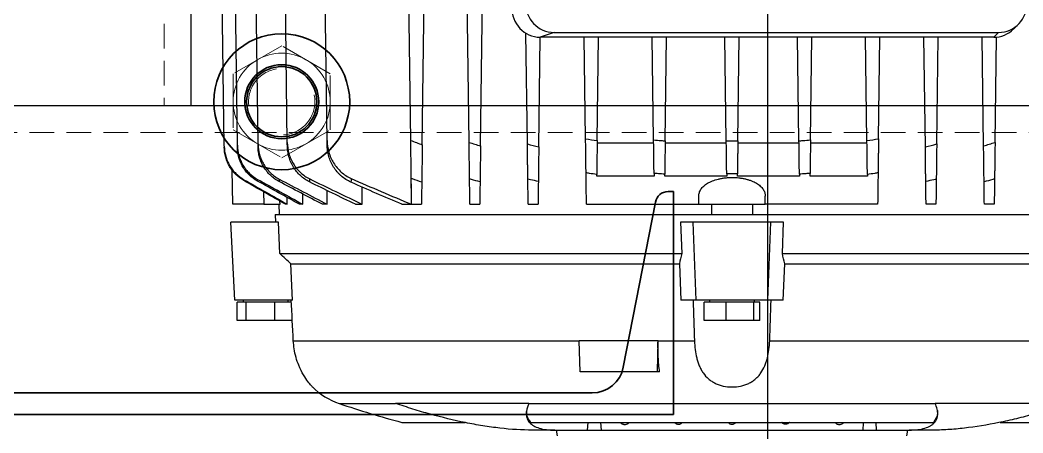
# Model space of a CAD drawing. Header units: millimetres. Extents: x 29178 to 37588, y 1365 to 7305.
# Drawn here: x 29912.8 to 30170.9, y 3072.2 to 3178.5 of the extents above; entities that cross this region are included whole.
import ezdxf

# ---------------------------------------------------------------- set-up
doc = ezdxf.new("R2010")
doc.units = ezdxf.units.MM
doc.linetypes.add('Dashed', pattern=[2, 1, -1])
doc.linetypes.add('HIDDEN', pattern=[9.525, 6.35, -3.175])
for name, color, linetype, lineweight in [('CONTORNO', 7, 'Continuous', 35), ('Oculto (ISO)', 7, 'Dashed', 18), ('TRACEJADA', 3, 'HIDDEN', 20), ('Visível (ISO)', 7, 'Continuous', 35)]:
    doc.layers.add(name, color=color, linetype=linetype, lineweight=lineweight)

# ---------------------------------------------------------------- blocks, each defined once
blk = doc.blocks.new('estrutura')
for p, q in [((-36963.92, 27129.52), (-36963.92, 26965.52)), ((-36815.52, 26989.72), (-36815.52, 26839.72)), ((-35465.52, 26965.52), (-37065.52, 26965.52))]:
    blk.add_line(p, q)
at = {"layer": 'CONTORNO'}
for p, q in [((-36839.65, 26943.42), (-36841.1, 26943.42)), ((-36839.65, 26943.42), (-36839.65, 26886.02)), ((-36852.61, 26898.19), (-36844.34, 26940.75)), ((-37021.9, 26891.61), (-36860.59, 26891.61)), ((-37042.85, 26886.02), (-36839.65, 26886.02))]:
    blk.add_line(p, q, dxfattribs=at)
for centre, radius, start, end in [((-36841.1, 26940.12), 3.3, 90, 169), ((-36860.59, 26899.74), 8.13, 270, 349)]:
    blk.add_arc(centre, radius, start, end, dxfattribs=at)
at = {"layer": 'Oculto (ISO)', "ltscale": 13.959146}
for p, q in [((-36940.52, 26981), (-36953.02, 26973.78)), ((-36928.02, 26973.78), (-36940.52, 26981)), ((-36953.02, 26973.78), (-36953.02, 26959.35)), ((-36928.02, 26959.35), (-36928.02, 26973.78)), ((-36953.02, 26959.35), (-36940.52, 26952.13)), ((-36940.52, 26952.13), (-36928.02, 26959.35))]:
    blk.add_line(p, q, dxfattribs=at)
at = {"layer": 'Oculto (ISO)', "ltscale": 12.950714}
blk.add_circle((-36940.52, 26966.57), 8.53, dxfattribs=at)
at = {"layer": 'Oculto (ISO)', "ltscale": 12.659545}
for start, end in [(60, 120), (120, 180), (0, 60), (180, 240), (300, 0), (240, 300)]:
    blk.add_arc((-36940.52, 26966.57), 12.5, start, end, dxfattribs=at)
at = {"layer": 'TRACEJADA'}
for p, q in [((-36970.78, 27129.52), (-36970.78, 26965.52)), ((-35465.52, 26958.66), (-37065.52, 26958.66))]:
    blk.add_line(p, q, dxfattribs=at)
at = {"layer": 'Visível (ISO)'}
for radius in [17.5, 9.52, 9.03]:
    blk.add_circle((-36940.52, 26966.57), radius, dxfattribs=at)

msp = doc.modelspace()

# ---------------------------------------------------------------- linework, layer by layer
at = {"color": 7, "linetype": 'Continuous'}
for p, q in [((29965.33, 3146.03), (29964.05, 3244.07)), ((29968.7, 3146.28), (29967.42, 3244.07)), ((30028.34, 3147), (30027.07, 3244.07)), ((30031.29, 3146.08), (30032.57, 3244.07)), ((30013.33, 3147.51), (30012.2, 3234.07)), ((30016.29, 3146.39), (30017.44, 3234.07)), ((29981.56, 3147), (29980.51, 3226.54)), ((29991.8, 3147.51), (29990.83, 3221.58)), ((29974.02, 3146.59), (29973.27, 3204.07)), ((30168.49, 3176.19), (30169.72, 3177.43)), ((30043.35, 3146.59), (30042.97, 3175.09)), ((30050.2, 3175.3), (30046.65, 3174.07)), ((30050.2, 3175.3), (30164.63, 3175.3)), ((30163.4, 3174.07), (30164.63, 3175.3)), ((30046.28, 3145.88), (30046.65, 3174.07)), ((30163.4, 3174.07), (30046.65, 3174.07)), ((30058.33, 3147.95), (30057.99, 3174.07)), ((30061.31, 3147.45), (30061.65, 3174.07)), ((30075.83, 3147.64), (30075.49, 3174.07)), ((30078.8, 3147.38), (30079.15, 3174.07)), ((30094.53, 3147.43), (30094.19, 3174.07)), ((30097.5, 3147.43), (30097.85, 3174.07)), ((30113.24, 3147.38), (30112.89, 3174.07)), ((30116.21, 3147.64), (30116.55, 3174.07)), ((30130.73, 3147.45), (30130.39, 3174.07)), ((30133.71, 3147.95), (30134.05, 3174.07)), ((30145.76, 3145.88), (30145.39, 3174.07)), ((30148.69, 3146.59), (30149.05, 3174.07)), ((30160.75, 3146.08), (30160.39, 3174.07)), ((30163.7, 3147), (30164.05, 3174.1)), ((30013.52, 3131.07), (30013.34, 3147.24)), ((30061.3, 3146.86), (30075.84, 3146.86)), ((30078.8, 3146.86), (30094.54, 3146.86)), ((30097.5, 3146.86), (30113.24, 3146.86)), ((30116.2, 3146.86), (30130.74, 3146.86)), ((29967.5, 3131.07), (29967.38, 3139.96)), ((30061.19, 3138.33), (30061.19, 3138.73)), ((30075.94, 3139.03), (30075.95, 3138.33)), ((30078.69, 3138.33), (30078.69, 3138.81)), ((30094.65, 3138.9), (30094.65, 3138.33)), ((30097.39, 3138.33), (30097.39, 3138.9)), ((30113.35, 3138.81), (30113.35, 3138.33)), ((30116.09, 3138.33), (30116.09, 3139.03)), ((30130.85, 3138.73), (30130.85, 3138.33)), ((30075.95, 3138.33), (30061.19, 3138.33)), ((30094.65, 3138.33), (30078.69, 3138.33)), ((30113.35, 3138.33), (30097.39, 3138.33)), ((30130.85, 3138.33), (30116.09, 3138.33)), ((29985.55, 3131.07), (29985.52, 3133.73)), ((29991.84, 3131.07), (29991.79, 3134.62)), ((30000.86, 3131.07), (30000.81, 3135.5)), ((29975.5, 3131.07), (29967.5, 3131.07)), ((29975.5, 3131.07), (29979.68, 3131.07)), ((29979.54, 3128.42), (29979.49, 3131.07)), ((29979.68, 3131.07), (29979.67, 3131.87)), ((29981.56, 3131.07), (29981.09, 3131.07)), ((29981.56, 3131.07), (29981.53, 3132.83)), ((29985.55, 3131.07), (29984.72, 3131.07)), ((29991.84, 3131.07), (29990.6, 3131.07)), ((29999.11, 3131.07), (30000.86, 3131.07)), ((30011.06, 3131.07), (30013.52, 3131.07)), ((30013.55, 3131.07), (30016.09, 3131.07)), ((30028.55, 3131.07), (30031.09, 3131.07)), ((30043.55, 3131.07), (30046.09, 3131.07)), ((30058.55, 3131.07), (30087.5, 3131.07)), ((30087.5, 3131.07), (30087.47, 3133.18)), ((30087.5, 3131.07), (30104.54, 3131.07)), ((30090.71, 3131.07), (30090.7, 3128.42)), ((30101.34, 3128.42), (30101.33, 3131.07)), ((30104.54, 3131.07), (30104.57, 3133.18)), ((30133.49, 3131.07), (30104.54, 3131.07)), ((30148.49, 3131.07), (30145.95, 3131.07)), ((30163.49, 3131.07), (30160.95, 3131.07)), ((29978.41, 3128.42), (29978.52, 3126.42)), ((29978.41, 3128.42), (30213.62, 3128.42)), ((29968.07, 3106.42), (29967.02, 3126.42)), ((29979.27, 3126.42), (29967.02, 3126.42)), ((29979.66, 3118.42), (29979.27, 3126.42)), ((30082.74, 3126.42), (30083.07, 3118.42)), ((30086.02, 3126.42), (30082.74, 3126.42)), ((30086.82, 3106.42), (30086.02, 3126.42)), ((30106.02, 3126.42), (30086.02, 3126.42)), ((30105.22, 3106.42), (30106.02, 3126.42)), ((30109.3, 3126.42), (30106.02, 3126.42)), ((30108.97, 3118.42), (30109.3, 3126.42)), ((29979.66, 3118.42), (30083.07, 3118.42)), ((30108.97, 3118.42), (30212.38, 3118.42)), ((29982.47, 3115.7), (30082.46, 3115.7)), ((29982.91, 3106.42), (29982.47, 3115.7)), ((30082.46, 3115.7), (30082.85, 3106.42)), ((30109.19, 3106.42), (30109.58, 3115.7)), ((30109.58, 3115.7), (30209.57, 3115.7)), ((29982.91, 3106.42), (29968.07, 3106.42)), ((29968.68, 3101.12), (29968.68, 3105.82)), ((29971.01, 3105.82), (29968.68, 3105.82)), ((29970.22, 3106.42), (29970.22, 3105.82)), ((29971.01, 3101.12), (29971.01, 3105.82)), ((29978.35, 3105.82), (29971.01, 3105.82)), ((29978.35, 3101.12), (29978.35, 3105.82)), ((29982.62, 3105.82), (29978.35, 3105.82)), ((29981.82, 3105.82), (29981.82, 3106.42)), ((30086.82, 3106.42), (30082.85, 3106.42)), ((30105.22, 3106.42), (30086.82, 3106.42)), ((30088.88, 3101.12), (30088.88, 3105.82)), ((30094.47, 3105.82), (30088.88, 3105.82)), ((30090.22, 3106.42), (30090.22, 3105.82)), ((30094.47, 3101.12), (30094.47, 3105.82)), ((30101.6, 3105.82), (30094.47, 3105.82)), ((30101.6, 3101.12), (30101.6, 3105.82)), ((30103.15, 3105.82), (30101.6, 3105.82)), ((30101.82, 3105.82), (30101.82, 3106.42)), ((30103.15, 3101.12), (30103.15, 3105.82)), ((30109.19, 3106.42), (30105.22, 3106.42)), ((29971.01, 3101.12), (29968.68, 3101.12)), ((29978.35, 3101.12), (29971.01, 3101.12)), ((29982.85, 3101.12), (29978.35, 3101.12)), ((30094.47, 3101.12), (30088.88, 3101.12)), ((30101.6, 3101.12), (30094.47, 3101.12)), ((30103.15, 3101.12), (30101.6, 3101.12)), ((29983.11, 3095.9), (30056.67, 3095.9)), ((30076.96, 3095.9), (30056.67, 3095.9)), ((30056.93, 3087.9), (30056.67, 3095.9)), ((30076.81, 3087.9), (30076.96, 3095.9)), ((30076.96, 3095.9), (30086.34, 3095.9)), ((30105.7, 3095.9), (30208.93, 3095.9)), ((30076.81, 3087.9), (30056.93, 3087.9)), ((30077.36, 3087.9), (30076.81, 3087.9)), ((30043.76, 3079.79), (30009.44, 3079.79)), ((30043.76, 3079.79), (30148.28, 3079.79)), ((30182.6, 3079.79), (30148.28, 3079.79)), ((30011.02, 3074.92), (30027.33, 3074.92)), ((30044.22, 3074.92), (30147.82, 3074.92)), ((30062.38, 3072.92), (30062.26, 3074.92)), ((30165.03, 3074.92), (30181.02, 3074.92)), ((30050.42, 3072.92), (30044.66, 3072.92)), ((30050.42, 3072.92), (30058.84, 3072.92)), ((30050.76, 3072.92), (30051.02, 3071.47)), ((30058.84, 3072.92), (30062.38, 3072.92)), ((30062.38, 3072.92), (30129.66, 3072.92)), ((30129.66, 3072.92), (30133.2, 3072.92)), ((30133.2, 3072.92), (30141.62, 3072.92)), ((30141.02, 3071.47), (30141.28, 3072.92)), ((30147.38, 3072.92), (30141.62, 3072.92))]:
    msp.add_line(p, q, dxfattribs=at)
at = {"color": 8, "linetype": 'Continuous'}
for p, q in [((29975.46, 3134.27), (29975.5, 3131.07)), ((29994.89, 3079.79), (30009.44, 3079.79)), ((30058.84, 3072.92), (30058.97, 3074.92)), ((30133.2, 3072.92), (30133.07, 3074.92))]:
    msp.add_line(p, q, dxfattribs=at)
at = {"color": 7, "linetype": 'Continuous'}
for centre, radius, start, end in [((30000.67, 3096.84), 18, 225.3063, 251.2474), ((30075.26, 3316.52), 250, 251.2474, 255.1109)]:
    msp.add_arc(centre, radius, start, end, dxfattribs=at)
for centre, major_axis, start_param, end_param in [((30050.43, 3183.42), (-1.82, -7.94), 4.953504, 6.494142), ((30164.4, 3183.42), (1.82, -7.94), 6.072229, 7.612867), ((30046.88, 3182.19), (-1.82, -7.94), 4.953504, 6.494142), ((30163.17, 3182.19), (1.82, -7.94), 6.072229, 6.812389)]:
    msp.add_ellipse(centre, major_axis=major_axis, ratio=0.933198, start_param=start_param, end_param=end_param, dxfattribs=at)
for points, knots in [([(29968.7, 3146.28), (29968.71, 3145.37), (29968.84, 3144.49), (29969.2, 3143.2), (29969.35, 3142.77), (29969.7, 3141.95), (29969.91, 3141.55), (29970.36, 3140.78), (29970.61, 3140.41), (29971.17, 3139.71), (29971.47, 3139.37), (29972.42, 3138.44), (29973.14, 3137.91), (29973.93, 3137.47)], [0, 0, 0, 0, 0.25, 0.25, 0.375, 0.375, 0.5, 0.5, 0.625, 0.625, 0.75, 0.75, 1, 1, 1, 1]), ([(29974.02, 3146.59), (29974.03, 3145.66), (29974.16, 3144.75), (29974.54, 3143.42), (29974.69, 3142.97), (29975.06, 3142.12), (29975.27, 3141.71), (29975.74, 3140.92), (29976, 3140.54), (29976.58, 3139.82), (29976.89, 3139.47), (29977.56, 3138.84), (29977.91, 3138.54), (29978.66, 3138), (29979.06, 3137.75), (29979.47, 3137.54)], [0, 0, 0, 0, 0.25, 0.25, 0.375, 0.375, 0.5, 0.5, 0.625, 0.625, 0.75, 0.75, 0.875, 0.875, 1, 1, 1, 1]), ([(29981.56, 3147), (29981.57, 3146.03), (29981.71, 3145.07), (29982.1, 3143.68), (29982.27, 3143.22), (29982.65, 3142.33), (29982.87, 3141.9), (29983.37, 3141.08), (29983.64, 3140.69), (29984.26, 3139.93), (29984.59, 3139.58), (29985.29, 3138.92), (29985.67, 3138.62), (29986.46, 3138.07), (29986.88, 3137.83), (29987.32, 3137.61)], [0, 0, 0, 0, 0.25, 0.25, 0.375, 0.375, 0.5, 0.5, 0.625, 0.625, 0.75, 0.75, 0.875, 0.875, 1, 1, 1, 1]), ([(29991.8, 3147.51), (29991.81, 3146.48), (29991.96, 3145.48), (29992.38, 3144.01), (29992.56, 3143.52), (29992.97, 3142.59), (29993.2, 3142.14), (29993.74, 3141.28), (29994.03, 3140.86), (29994.69, 3140.07), (29995.05, 3139.71), (29995.81, 3139.03), (29996.21, 3138.73), (29997.06, 3138.17), (29997.52, 3137.92), (29997.99, 3137.71)], [0, 0, 0, 0, 0.25, 0.25, 0.375, 0.375, 0.5, 0.5, 0.625, 0.625, 0.75, 0.75, 0.875, 0.875, 1, 1, 1, 1]), ([(29997.95, 3136.74), (29997.02, 3137.15), (29996.18, 3137.69), (29995.24, 3138.53), (29995.05, 3138.7), (29994.7, 3139.07), (29994.53, 3139.25), (29994.05, 3139.83), (29993.75, 3140.23), (29993.22, 3141.08), (29992.98, 3141.53), (29992.57, 3142.45), (29992.4, 3142.92), (29992.12, 3143.88), (29992.01, 3144.38), (29991.86, 3145.38), (29991.82, 3145.88), (29991.81, 3146.39)], [0, 0, 0, 0, 0.25, 0.25, 0.3125, 0.3125, 0.375, 0.375, 0.5, 0.5, 0.625, 0.625, 0.75, 0.75, 0.875, 0.875, 1, 1, 1, 1]), ([(30013.46, 3137.71), (30013.46, 3138.13), (30013.45, 3138.68), (30013.44, 3139.53), (30013.44, 3139.71), (30013.43, 3140.08), (30013.43, 3140.27), (30013.42, 3140.85), (30013.42, 3141.26), (30013.4, 3142.13), (30013.4, 3142.59), (30013.39, 3143.52), (30013.38, 3144), (30013.37, 3144.97), (30013.36, 3145.47), (30013.35, 3146.49), (30013.34, 3147), (30013.33, 3147.51)], [0, 0, 0, 0, 0.25, 0.25, 0.3125, 0.3125, 0.375, 0.375, 0.5, 0.5, 0.625, 0.625, 0.75, 0.75, 0.875, 0.875, 1, 1, 1, 1]), ([(30016.29, 3146.39), (30016.28, 3145.38), (30016.26, 3144.38), (30016.25, 3142.93), (30016.24, 3142.45), (30016.23, 3141.54), (30016.22, 3141.09), (30016.21, 3140.24), (30016.21, 3139.84), (30016.2, 3139.06), (30016.19, 3138.7), (30016.18, 3138.04), (30016.18, 3137.74), (30016.17, 3137.19), (30016.17, 3136.94), (30016.16, 3136.74)], [0, 0, 0, 0, 0.25, 0.25, 0.375, 0.375, 0.5, 0.5, 0.625, 0.625, 0.75, 0.75, 0.875, 0.875, 1, 1, 1, 1]), ([(30028.46, 3137.61), (30028.46, 3138.04), (30028.45, 3138.59), (30028.44, 3139.57), (30028.43, 3139.93), (30028.42, 3140.68), (30028.42, 3141.07), (30028.41, 3141.9), (30028.4, 3142.33), (30028.39, 3143.22), (30028.38, 3143.67), (30028.37, 3144.6), (30028.37, 3145.07), (30028.35, 3146.03), (30028.35, 3146.51), (30028.34, 3147)], [0, 0, 0, 0, 0.25, 0.25, 0.375, 0.375, 0.5, 0.5, 0.625, 0.625, 0.75, 0.75, 0.875, 0.875, 1, 1, 1, 1]), ([(30043.46, 3137.54), (30043.46, 3137.97), (30043.45, 3138.51), (30043.44, 3139.47), (30043.43, 3139.81), (30043.43, 3140.54), (30043.42, 3140.92), (30043.41, 3141.71), (30043.4, 3142.12), (30043.39, 3142.98), (30043.39, 3143.41), (30043.38, 3144.3), (30043.37, 3144.75), (30043.36, 3145.66), (30043.35, 3146.13), (30043.35, 3146.59)], [0, 0, 0, 0, 0.25, 0.25, 0.375, 0.375, 0.5, 0.5, 0.625, 0.625, 0.75, 0.75, 0.875, 0.875, 1, 1, 1, 1]), ([(30058.44, 3139.16), (30058.44, 3139.59), (30058.43, 3140.12), (30058.42, 3141.06), (30058.41, 3141.4), (30058.4, 3142.1), (30058.4, 3142.47), (30058.39, 3143.23), (30058.38, 3143.63), (30058.37, 3144.46), (30058.37, 3144.88), (30058.36, 3145.73), (30058.35, 3146.17), (30058.34, 3147.05), (30058.33, 3147.5), (30058.33, 3147.95)], [0, 0, 0, 0, 0.25, 0.25, 0.375, 0.375, 0.5, 0.5, 0.625, 0.625, 0.75, 0.75, 0.875, 0.875, 1, 1, 1, 1]), ([(30061.31, 3147.45), (30061.29, 3146.56), (30061.28, 3145.68), (30061.27, 3144.4), (30061.26, 3143.98), (30061.25, 3143.16), (30061.24, 3142.77), (30061.23, 3142.01), (30061.23, 3141.65), (30061.22, 3140.94), (30061.22, 3140.61), (30061.2, 3139.69), (30061.2, 3139.16), (30061.19, 3138.73)], [0, 0, 0, 0, 0.25, 0.25, 0.375, 0.375, 0.5, 0.5, 0.625, 0.625, 0.75, 0.75, 1, 1, 1, 1]), ([(30075.94, 3139.03), (30075.94, 3139.47), (30075.93, 3139.99), (30075.92, 3140.91), (30075.92, 3141.24), (30075.91, 3141.93), (30075.9, 3142.29), (30075.89, 3143.04), (30075.89, 3143.43), (30075.88, 3144.24), (30075.87, 3144.65), (30075.85, 3145.91), (30075.84, 3146.76), (30075.83, 3147.64)], [0, 0, 0, 0, 0.25, 0.25, 0.375, 0.375, 0.5, 0.5, 0.625, 0.625, 0.75, 0.75, 1, 1, 1, 1]), ([(30075.83, 3147.64), (30076.48, 3147.58), (30077.13, 3147.52), (30077.78, 3147.47), (30078.12, 3147.44), (30078.46, 3147.41), (30078.8, 3147.38)], [0, 0, 0, 0, 0.001958323, 0.001958323, 0.001958323, 0.002983273, 0.002983273, 0.002983273, 0.002983273]), ([(30078.8, 3147.38), (30078.79, 3146.51), (30078.78, 3145.65), (30078.77, 3144.4), (30078.76, 3143.98), (30078.75, 3143.18), (30078.74, 3142.8), (30078.73, 3142.05), (30078.73, 3141.7), (30078.72, 3141.01), (30078.72, 3140.68), (30078.7, 3139.77), (30078.7, 3139.25), (30078.69, 3138.81)], [0, 0, 0, 0, 0.25, 0.25, 0.375, 0.375, 0.5, 0.5, 0.625, 0.625, 0.75, 0.75, 1, 1, 1, 1]), ([(30094.53, 3147.43), (30095.03, 3147.43), (30095.52, 3147.42), (30096.02, 3147.42), (30096.51, 3147.42), (30097.01, 3147.43), (30097.5, 3147.43)], [0, 0, 0, 0, 0.001484963, 0.001484963, 0.001484963, 0.002969927, 0.002969927, 0.002969927, 0.002969927]), ([(30094.65, 3138.9), (30094.64, 3139.33), (30094.63, 3139.86), (30094.62, 3140.77), (30094.62, 3141.1), (30094.61, 3141.78), (30094.6, 3142.14), (30094.59, 3142.88), (30094.59, 3143.26), (30094.58, 3144.06), (30094.57, 3144.47), (30094.56, 3145.71), (30094.55, 3146.56), (30094.53, 3147.43)], [0, 0, 0, 0, 0.25, 0.25, 0.375, 0.375, 0.5, 0.5, 0.625, 0.625, 0.75, 0.75, 1, 1, 1, 1]), ([(30097.5, 3147.43), (30097.49, 3146.56), (30097.48, 3145.71), (30097.47, 3144.46), (30097.46, 3144.05), (30097.45, 3143.26), (30097.45, 3142.87), (30097.44, 3142.13), (30097.43, 3141.78), (30097.42, 3141.09), (30097.42, 3140.76), (30097.41, 3139.86), (30097.4, 3139.33), (30097.39, 3138.9)], [0, 0, 0, 0, 0.25, 0.25, 0.375, 0.375, 0.5, 0.5, 0.625, 0.625, 0.75, 0.75, 1, 1, 1, 1]), ([(30113.24, 3147.38), (30113.58, 3147.41), (30113.92, 3147.44), (30114.26, 3147.47), (30114.91, 3147.52), (30115.56, 3147.58), (30116.21, 3147.64)], [0, 0, 0, 0, 0.001024958, 0.001024958, 0.001024958, 0.002983294, 0.002983294, 0.002983294, 0.002983294]), ([(30113.35, 3138.81), (30113.34, 3139.25), (30113.34, 3139.77), (30113.32, 3140.68), (30113.32, 3141.01), (30113.31, 3141.7), (30113.31, 3142.06), (30113.3, 3142.8), (30113.29, 3143.19), (30113.28, 3143.99), (30113.27, 3144.41), (30113.26, 3145.65), (30113.25, 3146.51), (30113.24, 3147.38)], [0, 0, 0, 0, 0.25, 0.25, 0.375, 0.375, 0.5, 0.5, 0.625, 0.625, 0.75, 0.75, 1, 1, 1, 1]), ([(30116.21, 3147.64), (30116.2, 3146.76), (30116.18, 3145.9), (30116.17, 3144.65), (30116.16, 3144.23), (30116.15, 3143.42), (30116.15, 3143.04), (30116.14, 3142.29), (30116.13, 3141.93), (30116.12, 3141.24), (30116.12, 3140.91), (30116.11, 3139.99), (30116.1, 3139.47), (30116.09, 3139.03)], [0, 0, 0, 0, 0.25, 0.25, 0.375, 0.375, 0.5, 0.5, 0.625, 0.625, 0.75, 0.75, 1, 1, 1, 1]), ([(30130.85, 3138.73), (30130.84, 3139.16), (30130.84, 3139.69), (30130.82, 3140.62), (30130.82, 3140.95), (30130.81, 3141.65), (30130.81, 3142.01), (30130.8, 3142.77), (30130.79, 3143.16), (30130.78, 3143.98), (30130.77, 3144.4), (30130.76, 3145.25), (30130.76, 3145.68), (30130.75, 3146.56), (30130.74, 3147.01), (30130.73, 3147.45)], [0, 0, 0, 0, 0.25, 0.25, 0.375, 0.375, 0.5, 0.5, 0.625, 0.625, 0.75, 0.75, 0.875, 0.875, 1, 1, 1, 1]), ([(30133.71, 3147.95), (30133.7, 3147.05), (30133.69, 3146.17), (30133.67, 3144.88), (30133.67, 3144.45), (30133.65, 3143.63), (30133.65, 3143.23), (30133.64, 3142.47), (30133.63, 3142.1), (30133.63, 3141.39), (30133.62, 3141.06), (30133.61, 3140.13), (30133.6, 3139.59), (30133.6, 3139.16)], [0, 0, 0, 0, 0.25, 0.25, 0.375, 0.375, 0.5, 0.5, 0.625, 0.625, 0.75, 0.75, 1, 1, 1, 1]), ([(30148.69, 3146.59), (30148.68, 3145.66), (30148.67, 3144.75), (30148.65, 3143.42), (30148.65, 3142.97), (30148.64, 3142.12), (30148.63, 3141.71), (30148.62, 3140.92), (30148.61, 3140.54), (30148.61, 3139.82), (30148.6, 3139.47), (30148.59, 3138.84), (30148.59, 3138.54), (30148.58, 3138), (30148.58, 3137.75), (30148.58, 3137.54)], [0, 0, 0, 0, 0.25, 0.25, 0.375, 0.375, 0.5, 0.5, 0.625, 0.625, 0.75, 0.75, 0.875, 0.875, 1, 1, 1, 1]), ([(30163.7, 3147), (30163.69, 3146.03), (30163.67, 3145.07), (30163.66, 3143.68), (30163.65, 3143.22), (30163.64, 3142.33), (30163.63, 3141.9), (30163.62, 3141.08), (30163.62, 3140.69), (30163.61, 3139.93), (30163.6, 3139.58), (30163.59, 3138.92), (30163.59, 3138.62), (30163.58, 3138.07), (30163.58, 3137.83), (30163.58, 3137.61)], [0, 0, 0, 0, 0.25, 0.25, 0.375, 0.375, 0.5, 0.5, 0.625, 0.625, 0.75, 0.75, 0.875, 0.875, 1, 1, 1, 1]), ([(29965.33, 3146.03), (29965.34, 3145.15), (29965.47, 3144.29), (29965.82, 3143.03), (29965.96, 3142.61), (29966.31, 3141.8), (29966.5, 3141.41), (29966.94, 3140.66), (29967.19, 3140.3), (29967.73, 3139.61), (29968.02, 3139.28), (29968.95, 3138.36), (29969.64, 3137.84), (29970.41, 3137.4)], [0, 0, 0, 0, 0.25, 0.25, 0.375, 0.375, 0.5, 0.5, 0.625, 0.625, 0.75, 0.75, 1, 1, 1, 1]), ([(29970.4, 3137.15), (29969.63, 3137.58), (29968.94, 3138.11), (29968.01, 3139.02), (29967.72, 3139.35), (29967.18, 3140.04), (29966.94, 3140.4), (29966.5, 3141.15), (29966.31, 3141.53), (29965.96, 3142.34), (29965.82, 3142.75), (29965.47, 3144.01), (29965.35, 3144.86), (29965.33, 3145.74)], [0, 0, 0, 0, 0.25, 0.25, 0.375, 0.375, 0.5, 0.5, 0.625, 0.625, 0.75, 0.75, 1, 1, 1, 1]), ([(29973.9, 3137.04), (29973.12, 3137.47), (29972.41, 3138), (29971.46, 3138.93), (29971.16, 3139.26), (29970.61, 3139.96), (29970.36, 3140.32), (29969.91, 3141.08), (29969.71, 3141.48), (29969.36, 3142.3), (29969.21, 3142.72), (29968.97, 3143.57), (29968.88, 3144), (29968.75, 3144.88), (29968.72, 3145.32), (29968.71, 3145.77)], [0, 0, 0, 0, 0.25, 0.25, 0.375, 0.375, 0.5, 0.5, 0.625, 0.625, 0.75, 0.75, 0.875, 0.875, 1, 1, 1, 1]), ([(29979.44, 3136.92), (29978.62, 3137.36), (29977.88, 3137.89), (29976.89, 3138.84), (29976.57, 3139.18), (29976, 3139.89), (29975.74, 3140.27), (29975.28, 3141.05), (29975.07, 3141.46), (29974.7, 3142.3), (29974.55, 3142.73), (29974.3, 3143.61), (29974.2, 3144.06), (29974.07, 3144.96), (29974.04, 3145.42), (29974.03, 3145.88)], [0, 0, 0, 0, 0.25, 0.25, 0.375, 0.375, 0.5, 0.5, 0.625, 0.625, 0.75, 0.75, 0.875, 0.875, 1, 1, 1, 1]), ([(29987.28, 3136.82), (29986.42, 3137.24), (29985.64, 3137.78), (29984.59, 3138.76), (29984.25, 3139.11), (29983.65, 3139.84), (29983.38, 3140.23), (29983, 3140.84), (29982.89, 3141.05), (29982.67, 3141.47), (29982.56, 3141.69), (29982.27, 3142.35), (29982.11, 3142.8), (29981.85, 3143.71), (29981.75, 3144.17), (29981.61, 3145.12), (29981.57, 3145.6), (29981.57, 3146.08)], [0, 0, 0, 0, 0.25, 0.25, 0.375, 0.375, 0.5, 0.5, 0.5625, 0.5625, 0.625, 0.625, 0.75, 0.75, 0.875, 0.875, 1, 1, 1, 1]), ([(30031.29, 3146.08), (30031.27, 3145.12), (30031.26, 3144.18), (30031.24, 3142.8), (30031.24, 3142.35), (30031.23, 3141.47), (30031.22, 3141.05), (30031.21, 3140.24), (30031.21, 3139.85), (30031.2, 3139.11), (30031.19, 3138.76), (30031.18, 3138.11), (30031.18, 3137.82), (30031.17, 3137.28), (30031.17, 3137.03), (30031.17, 3136.82)], [0, 0, 0, 0, 0.25, 0.25, 0.375, 0.375, 0.5, 0.5, 0.625, 0.625, 0.75, 0.75, 0.875, 0.875, 1, 1, 1, 1]), ([(30046.28, 3145.88), (30046.27, 3144.96), (30046.26, 3144.06), (30046.24, 3142.74), (30046.24, 3142.3), (30046.23, 3141.46), (30046.22, 3141.05), (30046.21, 3140.27), (30046.21, 3139.9), (30046.2, 3139.18), (30046.19, 3138.84), (30046.18, 3138.21), (30046.18, 3137.92), (30046.17, 3137.39), (30046.17, 3137.14), (30046.17, 3136.92)], [0, 0, 0, 0, 0.25, 0.25, 0.375, 0.375, 0.5, 0.5, 0.625, 0.625, 0.75, 0.75, 0.875, 0.875, 1, 1, 1, 1]), ([(30145.87, 3136.92), (30145.87, 3137.36), (30145.86, 3137.89), (30145.85, 3138.84), (30145.84, 3139.18), (30145.83, 3139.89), (30145.83, 3140.27), (30145.82, 3141.05), (30145.81, 3141.46), (30145.8, 3142.3), (30145.8, 3142.73), (30145.78, 3143.61), (30145.78, 3144.06), (30145.77, 3144.96), (30145.76, 3145.42), (30145.76, 3145.88)], [0, 0, 0, 0, 0.25, 0.25, 0.375, 0.375, 0.5, 0.5, 0.625, 0.625, 0.75, 0.75, 0.875, 0.875, 1, 1, 1, 1]), ([(30160.87, 3136.82), (30160.87, 3137.24), (30160.86, 3137.78), (30160.85, 3138.76), (30160.84, 3139.11), (30160.83, 3139.84), (30160.83, 3140.23), (30160.82, 3140.84), (30160.82, 3141.05), (30160.81, 3141.47), (30160.81, 3141.69), (30160.8, 3142.35), (30160.8, 3142.8), (30160.78, 3143.71), (30160.78, 3144.17), (30160.77, 3145.12), (30160.76, 3145.6), (30160.75, 3146.08)], [0, 0, 0, 0, 0.25, 0.25, 0.375, 0.375, 0.5, 0.5, 0.5625, 0.5625, 0.625, 0.625, 0.75, 0.75, 0.875, 0.875, 1, 1, 1, 1]), ([(30061.19, 3138.73), (30060.57, 3138.82), (30059.94, 3138.92), (30059.32, 3139.02), (30059.03, 3139.06), (30058.73, 3139.11), (30058.44, 3139.16)], [0, 0, 0, 0, 0.001896294, 0.001896294, 0.001896294, 0.002780964, 0.002780964, 0.002780964, 0.002780964]), ([(30078.69, 3138.81), (30078.15, 3138.85), (30077.6, 3138.89), (30077.05, 3138.94), (30076.68, 3138.97), (30076.31, 3139), (30075.94, 3139.03)], [0, 0, 0, 0, 0.001642097, 0.001642097, 0.001642097, 0.002756049, 0.002756049, 0.002756049, 0.002756049]), ([(30097.39, 3138.9), (30096.94, 3138.9), (30096.48, 3138.9), (30096.02, 3138.9), (30095.56, 3138.9), (30095.1, 3138.9), (30094.65, 3138.9)], [0, 0, 0, 0, 0.001373291, 0.001373291, 0.001373291, 0.002746582, 0.002746582, 0.002746582, 0.002746582]), ([(30116.09, 3139.03), (30115.72, 3139), (30115.35, 3138.97), (30114.98, 3138.94), (30114.44, 3138.89), (30113.89, 3138.85), (30113.35, 3138.81)], [0, 0, 0, 0, 0.001113955, 0.001113955, 0.001113955, 0.002756058, 0.002756058, 0.002756058, 0.002756058]), ([(30133.6, 3139.16), (30133.31, 3139.11), (30133.01, 3139.06), (30132.72, 3139.02), (30132.1, 3138.92), (30131.47, 3138.82), (30130.85, 3138.73)], [0, 0, 0, 0, 0.000884675, 0.000884675, 0.000884675, 0.002780978, 0.002780978, 0.002780978, 0.002780978]), ([(29970.41, 3137.4), (29970.41, 3137.37), (29970.41, 3137.33), (29970.4, 3137.3), (29970.4, 3137.25), (29970.4, 3137.2), (29970.4, 3137.15)], [0, 0, 0, 0, 0.001051605, 0.001051605, 0.001051605, 0.002715777, 0.002715777, 0.002715777, 0.002715777]), ([(29973.93, 3137.47), (29973.92, 3137.42), (29973.92, 3137.38), (29973.92, 3137.33), (29973.91, 3137.23), (29973.91, 3137.13), (29973.9, 3137.04)], [0, 0, 0, 0, 0.000850799, 0.000850799, 0.000850799, 0.00273771, 0.00273771, 0.00273771, 0.00273771]), ([(29979.47, 3137.54), (29979.47, 3137.49), (29979.46, 3137.44), (29979.46, 3137.39), (29979.45, 3137.23), (29979.44, 3137.08), (29979.44, 3136.92)], [0, 0, 0, 0, 0.000665229, 0.000665229, 0.000665229, 0.002771269, 0.002771269, 0.002771269, 0.002771269]), ([(29987.32, 3137.61), (29987.32, 3137.56), (29987.32, 3137.51), (29987.31, 3137.47), (29987.3, 3137.25), (29987.29, 3137.03), (29987.28, 3136.82)], [0, 0, 0, 0, 0.00050301, 0.00050301, 0.00050301, 0.002816691, 0.002816691, 0.002816691, 0.002816691]), ([(29997.99, 3137.71), (29997.99, 3137.67), (29997.99, 3137.63), (29997.98, 3137.58), (29997.97, 3137.3), (29997.96, 3137.02), (29997.95, 3136.74)], [0, 0, 0, 0, 0.000378543, 0.000378543, 0.000378543, 0.002874377, 0.002874377, 0.002874377, 0.002874377]), ([(30016.16, 3136.74), (30015.38, 3137.02), (30014.6, 3137.3), (30013.82, 3137.58), (30013.7, 3137.63), (30013.58, 3137.67), (30013.46, 3137.71)], [0, 0, 0, 0, 0.002495824, 0.002495824, 0.002495824, 0.002874365, 0.002874365, 0.002874365, 0.002874365]), ([(30031.17, 3136.82), (30030.42, 3137.03), (30029.68, 3137.25), (30028.95, 3137.47), (30028.78, 3137.51), (30028.62, 3137.56), (30028.46, 3137.61)], [0, 0, 0, 0, 0.002313669, 0.002313669, 0.002313669, 0.002816675, 0.002816675, 0.002816675, 0.002816675]), ([(30046.17, 3136.92), (30045.48, 3137.08), (30044.8, 3137.23), (30044.11, 3137.39), (30043.9, 3137.44), (30043.68, 3137.49), (30043.46, 3137.54)], [0, 0, 0, 0, 0.002106027, 0.002106027, 0.002106027, 0.002771251, 0.002771251, 0.002771251, 0.002771251]), ([(30087.47, 3133.18), (30087.47, 3133.48), (30087.51, 3133.78), (30087.69, 3134.36), (30087.83, 3134.65), (30088.11, 3135.07), (30088.22, 3135.21), (30088.46, 3135.48), (30088.59, 3135.61), (30089.02, 3136), (30089.34, 3136.24), (30090.1, 3136.69), (30090.53, 3136.9), (30091.45, 3137.27), (30091.95, 3137.43), (30092.76, 3137.63), (30093.04, 3137.69), (30093.61, 3137.79), (30093.89, 3137.83), (30094.48, 3137.9), (30094.77, 3137.93), (30095.37, 3137.96), (30095.68, 3137.97), (30096.59, 3137.97), (30097.19, 3137.94), (30098.07, 3137.84), (30098.37, 3137.8), (30098.94, 3137.7), (30099.21, 3137.64), (30099.75, 3137.51), (30100.01, 3137.44), (30100.52, 3137.28), (30100.77, 3137.2), (30101.47, 3136.92), (30101.9, 3136.71), (30102.47, 3136.37), (30102.66, 3136.26), (30102.99, 3136.01), (30103.15, 3135.89), (30103.43, 3135.63), (30103.57, 3135.5), (30103.8, 3135.22), (30103.91, 3135.09), (30104.2, 3134.66), (30104.34, 3134.37), (30104.53, 3133.78), (30104.57, 3133.48), (30104.57, 3133.18)], [0, 0, 0, 0, 0.0625, 0.0625, 0.125, 0.125, 0.15625, 0.15625, 0.1875, 0.1875, 0.25, 0.25, 0.3125, 0.3125, 0.375, 0.375, 0.40625, 0.40625, 0.4375, 0.4375, 0.46875, 0.46875, 0.5, 0.5, 0.5625, 0.5625, 0.59375, 0.59375, 0.625, 0.625, 0.65625, 0.65625, 0.6875, 0.6875, 0.75, 0.75, 0.78125, 0.78125, 0.8125, 0.8125, 0.84375, 0.84375, 0.875, 0.875, 0.9375, 0.9375, 1, 1, 1, 1]), ([(30148.58, 3137.54), (30148.36, 3137.49), (30148.14, 3137.44), (30147.93, 3137.39), (30147.24, 3137.23), (30146.56, 3137.08), (30145.87, 3136.92)], [0, 0, 0, 0, 0.000665229, 0.000665229, 0.000665229, 0.002771269, 0.002771269, 0.002771269, 0.002771269]), ([(30163.58, 3137.61), (30163.42, 3137.56), (30163.25, 3137.51), (30163.09, 3137.47), (30162.35, 3137.25), (30161.61, 3137.03), (30160.87, 3136.82)], [0, 0, 0, 0, 0.00050301, 0.00050301, 0.00050301, 0.002816691, 0.002816691, 0.002816691, 0.002816691]), ([(29988.01, 3084.04), (29988.02, 3084.04), (29988.12, 3083.92), (29987.75, 3084.33), (29986.93, 3085.31), (29985.69, 3087.11), (29984.57, 3089.31), (29983.77, 3091.64), (29983.28, 3093.77), (29983.17, 3095.22), (29983.11, 3095.9)], [0, 0, 0, 0, 0.002673, 0.153761, 0.304704, 0.460895, 0.633806, 0.758563, 0.886915, 1, 1, 1, 1]), ([(30077.36, 3087.9), (30077.21, 3089.12), (30077.1, 3090.41), (30077, 3092.41), (30076.98, 3093.1), (30076.95, 3094.49), (30076.95, 3095.19), (30076.96, 3095.9)], [0, 0, 0, 0, 0.5, 0.5, 0.75, 0.75, 1, 1, 1, 1]), ([(30086.34, 3095.9), (30086.37, 3095.14), (30086.43, 3094.4), (30086.62, 3092.93), (30086.75, 3092.22), (30087.01, 3091.16), (30087.11, 3090.81), (30087.34, 3090.13), (30087.46, 3089.8), (30087.73, 3089.16), (30087.88, 3088.84), (30088.21, 3088.23), (30088.39, 3087.94), (30088.98, 3087.09), (30089.43, 3086.58), (30090.22, 3085.9), (30090.5, 3085.69), (30091.08, 3085.31), (30091.39, 3085.13), (30092.02, 3084.83), (30092.35, 3084.69), (30093.04, 3084.45), (30093.4, 3084.35), (30094.49, 3084.12), (30095.23, 3084.04), (30096.75, 3084.03), (30097.5, 3084.11), (30098.59, 3084.34), (30098.95, 3084.44), (30099.64, 3084.67), (30099.98, 3084.81), (30100.62, 3085.12), (30100.93, 3085.29), (30101.52, 3085.67), (30101.8, 3085.88), (30102.32, 3086.33), (30102.56, 3086.57), (30103.02, 3087.08), (30103.24, 3087.35), (30103.83, 3088.2), (30104.16, 3088.81), (30104.58, 3089.78), (30104.7, 3090.12), (30104.92, 3090.8), (30105.02, 3091.14), (30105.29, 3092.19), (30105.42, 3092.91), (30105.61, 3094.39), (30105.67, 3095.14), (30105.7, 3095.9)], [0, 0, 0, 0, 0.0625, 0.0625, 0.125, 0.125, 0.15625, 0.15625, 0.1875, 0.1875, 0.21875, 0.21875, 0.25, 0.25, 0.3125, 0.3125, 0.34375, 0.34375, 0.375, 0.375, 0.40625, 0.40625, 0.4375, 0.4375, 0.5, 0.5, 0.5625, 0.5625, 0.59375, 0.59375, 0.625, 0.625, 0.65625, 0.65625, 0.6875, 0.6875, 0.71875, 0.71875, 0.75, 0.75, 0.8125, 0.8125, 0.84375, 0.84375, 0.875, 0.875, 0.9375, 0.9375, 1, 1, 1, 1]), ([(30044.66, 3072.92), (30041.96, 3072.92), (30039.17, 3073.09), (30034.83, 3073.59), (30033.36, 3073.79), (30031.12, 3074.15), (30030.37, 3074.28), (30028.88, 3074.55), (30028.13, 3074.7), (30024.38, 3075.46), (30021.38, 3076.19), (30017.62, 3077.23), (30016.86, 3077.44), (30015.36, 3077.89), (30014.61, 3078.11), (30012.38, 3078.81), (30010.9, 3079.29), (30009.44, 3079.79)], [0, 0, 0, 0, 0.25, 0.25, 0.375, 0.375, 0.4375, 0.4375, 0.5, 0.5, 0.75, 0.75, 0.8125, 0.8125, 0.875, 0.875, 1, 1, 1, 1]), ([(30043.76, 3079.79), (30043.29, 3078.79), (30043.06, 3077.86), (30043.1, 3076.62), (30043.18, 3076.23), (30043.39, 3075.68), (30043.48, 3075.5), (30043.69, 3075.16), (30043.81, 3075), (30044.5, 3074.23), (30045.32, 3073.76), (30046.93, 3073.26), (30047.54, 3073.13), (30048.54, 3073), (30048.9, 3072.97), (30049.64, 3072.93), (30050.02, 3072.92), (30050.42, 3072.92)], [0, 0, 0, 0, 0.25, 0.25, 0.375, 0.375, 0.4375, 0.4375, 0.5, 0.5, 0.75, 0.75, 0.875, 0.875, 0.9375, 0.9375, 1, 1, 1, 1]), ([(30141.62, 3072.92), (30143.22, 3072.92), (30144.55, 3073.09), (30146.17, 3073.59), (30146.65, 3073.79), (30147.26, 3074.15), (30147.45, 3074.28), (30147.8, 3074.55), (30147.95, 3074.7), (30148.64, 3075.46), (30148.92, 3076.19), (30148.96, 3077.23), (30148.95, 3077.44), (30148.9, 3077.89), (30148.86, 3078.11), (30148.69, 3078.81), (30148.52, 3079.29), (30148.28, 3079.79)], [0, 0, 0, 0, 0.25, 0.25, 0.375, 0.375, 0.4375, 0.4375, 0.5, 0.5, 0.75, 0.75, 0.8125, 0.8125, 0.875, 0.875, 1, 1, 1, 1]), ([(30182.6, 3079.79), (30179.66, 3078.79), (30176.7, 3077.86), (30172.22, 3076.62), (30170.72, 3076.23), (30168.45, 3075.68), (30167.7, 3075.5), (30166.18, 3075.16), (30165.42, 3075), (30161.64, 3074.23), (30158.69, 3073.76), (30154.36, 3073.26), (30152.94, 3073.13), (30150.82, 3073), (30150.12, 3072.97), (30148.74, 3072.93), (30148.05, 3072.92), (30147.38, 3072.92)], [0, 0, 0, 0, 0.25, 0.25, 0.375, 0.375, 0.4375, 0.4375, 0.5, 0.5, 0.75, 0.75, 0.875, 0.875, 0.9375, 0.9375, 1, 1, 1, 1]), ([(30044.22, 3074.92), (30043.95, 3075.3), (30043.4, 3076.07), (30043.09, 3077.09), (30043.16, 3077.73), (30043.19, 3077.96)], [0, 0, 0, 0, 0.388727, 0.78029, 1, 1, 1, 1]), ([(30148.85, 3077.96), (30148.88, 3077.75), (30148.96, 3077.13), (30148.66, 3076.11), (30148.1, 3075.31), (30147.82, 3074.92)], [0, 0, 0, 0, 0.196088, 0.596499, 1, 1, 1, 1]), ([(30067.29, 3074.92), (30067.36, 3074.83), (30067.52, 3074.63), (30067.86, 3074.46), (30068.23, 3074.36), (30068.65, 3074.36), (30069.06, 3074.49), (30069.38, 3074.69), (30069.51, 3074.85), (30069.57, 3074.92)], [0, 0, 0, 0, 0.129549, 0.293387, 0.413371, 0.565356, 0.770684, 0.893914, 1, 1, 1, 1]), ([(30081.26, 3074.92), (30081.28, 3074.88), (30081.36, 3074.74), (30081.61, 3074.56), (30081.97, 3074.42), (30082.37, 3074.4), (30082.76, 3074.52), (30083.05, 3074.71), (30083.15, 3074.87), (30083.17, 3074.92)], [0, 0, 0, 0, 0.05197, 0.215547, 0.382788, 0.55783, 0.741653, 0.931885, 1, 1, 1, 1]), ([(30095.07, 3074.92), (30095.1, 3074.87), (30095.2, 3074.72), (30095.48, 3074.54), (30095.87, 3074.41), (30096.28, 3074.43), (30096.65, 3074.59), (30096.89, 3074.76), (30096.96, 3074.9), (30096.98, 3074.92)], [0, 0, 0, 0, 0.068348, 0.25175, 0.432619, 0.611759, 0.79038, 0.969767, 1, 1, 1, 1]), ([(30110.78, 3074.92), (30110.76, 3074.88), (30110.67, 3074.74), (30110.43, 3074.56), (30110.07, 3074.42), (30109.66, 3074.4), (30109.28, 3074.52), (30108.99, 3074.71), (30108.89, 3074.87), (30108.87, 3074.92)], [0, 0, 0, 0, 0.05197, 0.215547, 0.382788, 0.55783, 0.741653, 0.931885, 1, 1, 1, 1]), ([(30122.49, 3074.92), (30122.56, 3074.83), (30122.72, 3074.63), (30123.06, 3074.46), (30123.43, 3074.36), (30123.85, 3074.36), (30124.26, 3074.49), (30124.58, 3074.69), (30124.71, 3074.85), (30124.77, 3074.92)], [0, 0, 0, 0, 0.129549, 0.293387, 0.413371, 0.565356, 0.770684, 0.893914, 1, 1, 1, 1]), ([(30129.78, 3074.92), (30129.77, 3074.75), (30129.73, 3074.08), (30129.69, 3073.42), (30129.66, 3072.92)], [0, 0, 0, 0, 0.25008, 1, 1, 1, 1])]:
    msp.add_open_spline(points, degree=3, knots=knots, dxfattribs=at)
for points in [[(29968.71, 3145.77), (29968.71, 3145.93), (29968.71, 3146.1), (29968.7, 3146.28)], [(29974.03, 3145.88), (29974.03, 3146.11), (29974.02, 3146.35), (29974.02, 3146.59)], [(29981.57, 3146.08), (29981.56, 3146.38), (29981.56, 3146.69), (29981.56, 3147)], [(29991.81, 3146.39), (29991.81, 3146.76), (29991.8, 3147.13), (29991.8, 3147.51)], [(30013.33, 3147.51), (30014.32, 3147.13), (30015.3, 3146.76), (30016.29, 3146.39)], [(30028.34, 3147), (30029.32, 3146.69), (30030.3, 3146.38), (30031.29, 3146.08)], [(30043.35, 3146.59), (30044.32, 3146.35), (30045.3, 3146.11), (30046.28, 3145.88)], [(30058.33, 3147.95), (30059.32, 3147.78), (30060.31, 3147.61), (30061.31, 3147.45)], [(30130.73, 3147.45), (30131.73, 3147.61), (30132.72, 3147.78), (30133.71, 3147.95)], [(30145.76, 3145.88), (30146.74, 3146.11), (30147.72, 3146.35), (30148.69, 3146.59)], [(30160.75, 3146.08), (30161.74, 3146.38), (30162.72, 3146.69), (30163.7, 3147)], [(30058.55, 3131.07), (30058.51, 3133.75), (30058.48, 3136.45), (30058.44, 3139.16)], [(30133.6, 3139.16), (30133.56, 3136.45), (30133.53, 3133.75), (30133.49, 3131.07)], [(29981.09, 3131.07), (29977.52, 3133.09), (29973.96, 3135.12), (29970.4, 3137.15)], [(29970.41, 3137.4), (29974.12, 3135.29), (29977.84, 3133.18), (29981.56, 3131.07)], [(29984.72, 3131.07), (29981.11, 3133.05), (29977.51, 3135.04), (29973.9, 3137.04)], [(29973.93, 3137.47), (29977.8, 3135.33), (29981.67, 3133.19), (29985.55, 3131.07)], [(29990.6, 3131.07), (29986.87, 3133.01), (29983.15, 3134.96), (29979.44, 3136.92)], [(29979.47, 3137.54), (29983.58, 3135.36), (29987.71, 3133.21), (29991.84, 3131.07)], [(29999.11, 3131.07), (29995.16, 3132.96), (29991.21, 3134.88), (29987.28, 3136.82)], [(29987.32, 3137.61), (29991.82, 3135.4), (29996.33, 3133.21), (30000.86, 3131.07)], [(30011.06, 3131.07), (30006.67, 3132.9), (30002.3, 3134.8), (29997.95, 3136.74)], [(29997.99, 3137.71), (30003.14, 3135.43), (30008.31, 3133.21), (30013.52, 3131.07)], [(30013.55, 3131.07), (30013.52, 3133.21), (30013.49, 3135.43), (30013.46, 3137.71)], [(30016.16, 3136.74), (30016.14, 3134.8), (30016.11, 3132.9), (30016.09, 3131.07)], [(30028.55, 3131.07), (30028.52, 3133.21), (30028.49, 3135.4), (30028.46, 3137.61)], [(30031.17, 3136.82), (30031.14, 3134.88), (30031.12, 3132.96), (30031.09, 3131.07)], [(30043.55, 3131.07), (30043.52, 3133.21), (30043.49, 3135.36), (30043.46, 3137.54)], [(30046.17, 3136.92), (30046.14, 3134.96), (30046.12, 3133.01), (30046.09, 3131.07)], [(30145.95, 3131.07), (30145.92, 3133.01), (30145.9, 3134.96), (30145.87, 3136.92)], [(30148.58, 3137.54), (30148.55, 3135.36), (30148.52, 3133.21), (30148.49, 3131.07)], [(30160.95, 3131.07), (30160.92, 3132.96), (30160.9, 3134.88), (30160.87, 3136.82)], [(30163.58, 3137.61), (30163.55, 3135.4), (30163.52, 3133.21), (30163.49, 3131.07)], [(29982.47, 3115.7), (29981.53, 3116.6), (29980.59, 3117.51), (29979.66, 3118.42)], [(30083.07, 3118.42), (30082.87, 3117.51), (30082.66, 3116.6), (30082.46, 3115.7)], [(30109.58, 3115.7), (30109.38, 3116.6), (30109.17, 3117.51), (30108.97, 3118.42)], [(29983.11, 3095.9), (29982.94, 3099.4), (29982.76, 3102.91), (29982.59, 3106.42)], [(30085.98, 3106.42), (30086.09, 3102.91), (30086.21, 3099.4), (30086.34, 3095.9)], [(30105.7, 3095.9), (30105.83, 3099.4), (30105.95, 3102.91), (30106.06, 3106.42)]]:
    msp.add_open_spline(points, degree=3, dxfattribs=at)

# ---------------------------------------------------------------- block references
msp.add_blockref('estrutura', (66920.64, -23809.1))

doc.saveas('drawing.dxf')
